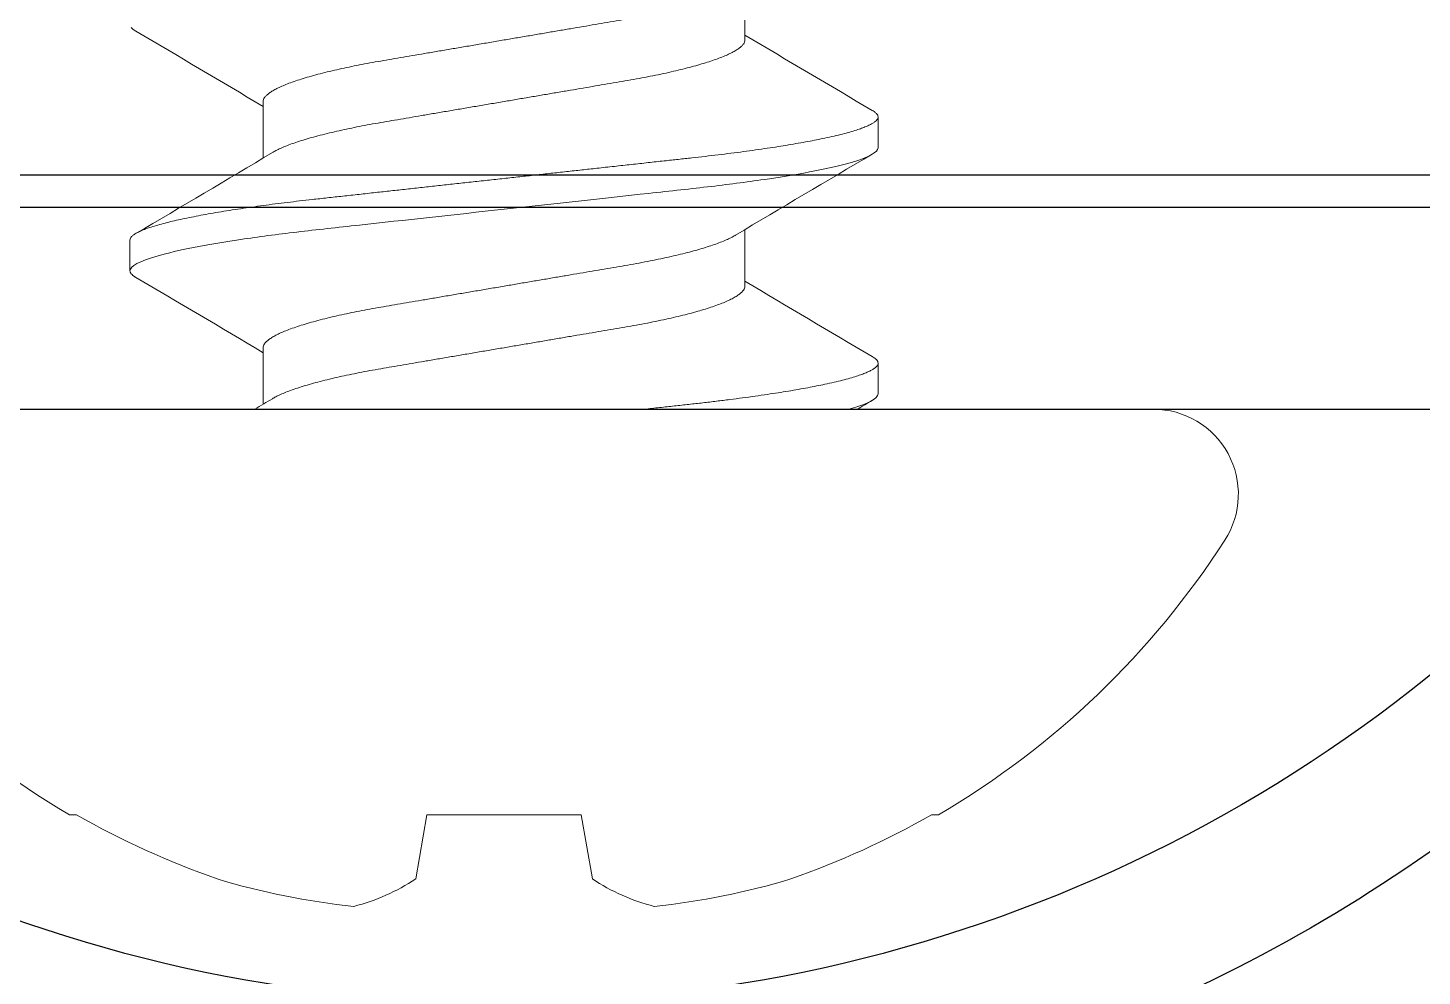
# Model space of a CAD drawing. Extents: x -82 to 113, y -82 to 93.
# Drawn here: x 28.861 to 29.215, y 78.3293 to 78.57 of the extents above; entities that cross this region are included whole.
import ezdxf

# ---------------------------------------------------------------- set-up
doc = ezdxf.new("R2010")
doc.units = 0
doc.header["$MEASUREMENT"] = 0
doc.layers.get('0').update_dxf_attribs({"linetype": 'CONTINUOUS'})
for name, color, linetype in [('Ballons', 7, 'CONTINUOUS'), ('INERTIA', 7, 'CONTINUOUS'), ('SEAL', 7, 'CONTINUOUS')]:
    doc.layers.add(name, color=color, linetype=linetype)

# ---------------------------------------------------------------- blocks, each defined once
blk = doc.blocks.new('dghdg')
at = {"layer": 'SEAL'}
for p, q in [((514.5117637570795, 44.03040839397193), (515.597763437764, 44.0873232255387)), ((514.5448026627644, 44.02390588523193), (515.5765362073635, 44.0779767491162)), ((515.3628599234559, 44.01550818547605), (514.7638401937845, 43.98411489169725))]:
    blk.add_line(p, q, dxfattribs=at)
for radius, start, end in [(0.3737599999999999, 275.0056779999993, 326.3639679999998), (0.3737599999999999, 219.6360319999998, 270.9941719999996), (0.4095999999999999, 235.0057410000007, 250.9941869999996)]:
    blk.add_arc((515.0516768839896, 44.22253919634412), radius, start, end, dxfattribs=at)
blk = doc.blocks.new('20350')
at = {"color": 7, "linetype": 'Continuous', "lineweight": 15}
for p, q in [((0, 0.1649144507347131), (0, -0.1649144507347131)), ((-0.1029741353624232, 0.1103229403909864), (-0.1029741353624232, 0.108572945403651)), ((0.04296247213999038, 0.09498612248854954), (0.03515111398568393, 0.09498612248854954)), ((0.01562271745426358, 0.06116194931600205), (0.00126716638217772, 0.06116194931600205)), ((0.07811359070829127, 0.06116194931600205), (0.06375806254925465, 0.06116194931600205)), ((-0.1192068668893853, 0.02243435843446662), (-0.1029741353624232, 0.01957208989567505)), ((-0.1029741353624232, 0.01957208989567505), (-0.1029741353624232, -0.01957208989567505)), ((-0.1029741353624232, -0.01957208989567505), (-0.1192068668893853, -0.02243435843449504)), ((0.03124543490853426, -0.06116194931603047), (0.04560098368931165, -0.06116194931603047)), ((0.09373630701690416, -0.06116194931603047), (0.1080918305933309, -0.06116194931603047)), ((0.003905679363569448, -0.09498612248857796), (0.01171703837711391, -0.09498612248857796)), ((0.06639655118552668, -0.09498612248857796), (0.07420790933983312, -0.09498612248857796)), ((-0.1029741353624232, -0.108572945403651), (-0.1029741353624232, -0.1103229403909864))]:
    blk.add_line(p, q, dxfattribs=at)
at = {"color": 7, "linetype": 'Continuous', "lineweight": 15, "flags": 128}
blk.add_lwpolyline([(0.0959742983732852, 0.09349252128207297), (0.09605722530018568, 0.09364356413745156), (0.09647037516878498, 0.09423704891030127), (0.09687275590175659, 0.0946561836687323)], dxfattribs=at)
at = {"color": 7, "linetype": 'Continuous', "lineweight": 15}
for centre, radius, start, end in [((0.08483164813070232, -1.4210854715202e-14), 0.217812220708524, 122.8269558701224, 149.5687030616738), ((0.08748477403500488, 0.0004772570023732214), 0.2189960618170524, 150.422754590023, 160.7023379561399), ((-3.697133417119169, 2.27797100217866), 4.323123020782271, 329.1508481980547, 329.6488847840747), ((3.598199268771445, 2.173652054559753), 4.117628459747611, 210.3433357946188, 210.904505777106), ((-3.548293898522452, 2.226907618753032), 4.222806693930844, 329.1448933777582, 329.6547560489623), ((0.05547137360247234, 0.01962186920759734), 0.1826081637030008, 163.0528678032256, 174.178453882642), ((1.96649485032988, 1.23800230215214), 2.29064905161753, 210.853191852529, 210.9833209132577), ((-0.07702866974011613, 0.05060573037998495), 0.05072106843023847, 194.2228239233467, 213.7394783919534), ((-0.07702866974011613, -0.05060573037998495), 0.05072106843023891, 146.2605216080497, 165.7771760766533), ((0.05547137360247234, -0.01962186920759734), 0.1826081637029962, 185.8215461173621, 196.9471321967786), ((-3.427239083215092, -2.137186671044603), 4.046044228059475, 30.33836058820681, 30.9094731749542), ((3.617114370482689, -2.202930003322237), 4.175708339202041, 149.1420537306417, 149.6576676404645), ((3.719444288563814, -2.226493414660538), 4.221993761245664, 149.1448503211666, 149.654811133942), ((0.08748477403501198, -0.0004772570024016431), 0.2189960618170568, 199.2976620438601, 209.577245409977), ((-5.471098134690408, -3.303229234195001), 6.345056060521792, 30.38858890515908, 30.42866092033207), ((0.08483164813070232, -1.4210854715202e-14), 0.2178122207085241, 210.4312969383269, 237.173044129878), ((-0.02155830705298456, -0.1649144507347131), 0.02155830705297968, 237.173044129878, 0)]:
    blk.add_arc(centre, radius, start, end, dxfattribs=at)
for points, knots in [([(0.03348364164762074, 0.0934929062213854), (0.03351124422590601, 0.0935439432763161), (0.03367890007331198, 0.09385393825591848), (0.03397921175483276, 0.09425518299183011), (0.03438189138842773, 0.09468350051714935), (0.034773088936916, 0.09493813506544768), (0.03502554528918012, 0.0949701824914797), (0.03515111398568393, 0.09498612248854954)], [0, 0, 0, 0, 0.0475846241560833, 0.2890251919446797, 0.5283640768646897, 0.765414070343236, 1, 1, 1, 1]), ([(0.03515111469690879, 0.09498612326986233), (0.03627858722694555, 0.09498612326986233), (0.03759283562255433, 0.09267437801342737), (0.04034627604607266, 0.08304538022848362), (0.04177778848397651, 0.07573814259997391), (0.04376141905704856, 0.0624180958677556), (0.04439558191736381, 0.0576014011779904), (0.04558040614048053, 0.04755533178227722), (0.04613169642965431, 0.04233627950209495), (0.04798730780126448, 0.02541310379309891), (0.04937846748739361, 0.01272572745556033), (0.05216919720586333, -0.01272572757686419), (0.05356035689142402, -0.02541310390923002), (0.0554159682616131, -0.04233627960535102), (0.05596725855023976, -0.04755533188067318), (0.05715208277440809, -0.05760140127112834), (0.05778624563517099, -0.06241809595717029), (0.05976987620925911, -0.07573814267509249), (0.0612013886473548, -0.08304538028967556), (0.0639548290701697, -0.09267437804400913), (0.06526907746262367, -0.09498612328401634), (0.0663965499937973, -0.09498612326986233)], [0, 0, 0, 0, 0.125, 0.125, 0.25, 0.25, 0.3124999999999999, 0.3124999999999999, 0.3749999999999999, 0.3749999999999999, 0.4999999999999998, 0.4999999999999998, 0.6249999999999998, 0.6249999999999998, 0.6874999999999998, 0.6874999999999998, 0.7499999999999998, 0.7499999999999998, 0.8749999999999999, 0.8749999999999999, 1, 1, 1, 1]), ([(0.04296247213999038, 0.09498612248854954), (0.0431059045088702, 0.0949656194859898), (0.04339446911068734, 0.0949243704930467), (0.04384363477240072, 0.09458826219146488), (0.04430674869860951, 0.0940441812868329), (0.04478358594451493, 0.09326757384464202), (0.04526952918391203, 0.09226673745909864), (0.04576288837228049, 0.09104344426127398), (0.04626186585500136, 0.08960292035435202), (0.04676771333488006, 0.08793957945975706), (0.04726036287981827, 0.08612431664597864), (0.04773766979292304, 0.08418789002034544), (0.04819795545426331, 0.0821596378378473), (0.04865814734603191, 0.07997105571833174), (0.04911691697330411, 0.07762878713494104), (0.04957293039179689, 0.07514039863026767), (0.05002487487541174, 0.07251418046284641), (0.05047148443002669, 0.0697591810054945), (0.05090433433747421, 0.06693218525448685), (0.0513226320574276, 0.0640498388066959), (0.05172581515626717, 0.06112781197414563), (0.0521202520171471, 0.05812555450440016), (0.05250510311671519, 0.05505245058056119), (0.05287974660928541, 0.05191794654722059), (0.0532652708256407, 0.04853775229717883), (0.05366367680626638, 0.04487842787894181), (0.05409993933987067, 0.0409070629251147), (0.05454966012163709, 0.0368036395938276), (0.05499639964880032, 0.03272989789824976), (0.0554372771106344, 0.02870893756708881), (0.05587014815465352, 0.02476121798780184), (0.05631064350220072, 0.02074388821945661), (0.05675761172586391, 0.01666750128525507), (0.05720984214265457, 0.01254318372347996), (0.05766605303219308, 0.008382504672923119), (0.05812495405032081, 0.004197394488940631), (0.05857757088344329, 6.951449653058717e-05), (0.05902258007144212, -0.003988985028357206), (0.05945881275338394, -0.00796743484609408), (0.05989274875666695, -0.01192489602210856), (0.06032324683933155, -0.01585110140543122), (0.06074923581095959, -0.01973607890612072), (0.06119444448520994, -0.02379635988496887), (0.06165657752548981, -0.0280110609198374), (0.06213281082843025, -0.03235437541762565), (0.06259696784005797, -0.0365870080489259), (0.06303160790717044, -0.04055262969716011), (0.06343812597950205, -0.04425447210208233), (0.06381520649202344, -0.04771378306209328), (0.06419418511404018, -0.05109198637633483), (0.06458611842061401, -0.05440409987677697), (0.06498907627188544, -0.0576504584770845), (0.06540289039425318, -0.06081999786151471), (0.06582646200812547, -0.06390176613122378), (0.06625160559723753, -0.06683516006519596), (0.06667686074770529, -0.06961646055209769), (0.06710085601578442, -0.07224335982930086), (0.06752978632355422, -0.07475477446597267), (0.0679625464675766, -0.07714290968574744), (0.06839805095700768, -0.07940050443052371), (0.0688611596936397, -0.08164717415836265), (0.06935075087238118, -0.08384530780934085), (0.06986507096510053, -0.08595318658585427), (0.07037623383989455, -0.08784713053172766), (0.07086444168412953, -0.08946257454529416), (0.07132864856654209, -0.09082247286066547), (0.07176827915269257, -0.09195084095010486), (0.07220014408458297, -0.09289992478507259), (0.07262314282780125, -0.0936703873855862), (0.0730363464438426, -0.0942639096476654), (0.07343858774485312, -0.0946830499708966), (0.07382993125500548, -0.09493143197853726), (0.07422554333501807, -0.09501689822046444), (0.07463988944462585, -0.09491610586563581), (0.07508926085532153, -0.09458572704623691), (0.07550157722347706, -0.0941194030886976), (0.07576787118392048, -0.09366597114113517), (0.0758762271696014, -0.09348146802459212)], [0, 0, 0, 0, 0.014250970515747, 0.02867083395829379, 0.0432455605860073, 0.05796005893942949, 0.07279824684337434, 0.08747549510192645, 0.1022388462348922, 0.1170708258497321, 0.1319534697001402, 0.145269668055388, 0.1585983792483641, 0.1719262706320481, 0.1852400672113434, 0.1985265011892458, 0.2117725200351898, 0.2249653172110372, 0.2380924041017369, 0.2504952479479031, 0.2628177770988586, 0.2750503741180407, 0.2871838906862724, 0.2992096422145172, 0.3111194732856448, 0.3250776016755931, 0.3391848918256014, 0.3534464293173124, 0.3678482881552377, 0.3808137721901372, 0.3938680654562873, 0.4069994775579623, 0.420195861085478, 0.4334447056594952, 0.4467331701988932, 0.460048184636947, 0.4733765148436073, 0.486042770305756, 0.4986975958655294, 0.5113296274668587, 0.5239276225549957, 0.5364805188953313, 0.5489775220637735, 0.5636196884293365, 0.5781530385395015, 0.5925617670845537, 0.6068309580629061, 0.6194421771415499, 0.6319222035220327, 0.6444181475558085, 0.6570447339619278, 0.6697925526217183, 0.6826516389892241, 0.6956113718396963, 0.7086606194794061, 0.7211337684189874, 0.7336668203797982, 0.7462490736195756, 0.7588695665990571, 0.7715171074626775, 0.7841803922080459, 0.7991092243915966, 0.8140253399894419, 0.8289101170922928, 0.8437451873361655, 0.8569343534214754, 0.8700570508208987, 0.8831011953904024, 0.8960551499038453, 0.9089077883245548, 0.9216485475766875, 0.9342674626675527, 0.9467552072089107, 0.9610061777246577, 0.9754260411672045, 0.9900007663443864, 1, 1, 1, 1]), ([(0.01562271745426358, 0.06116194931600205), (0.01578306782545269, 0.06114547370223988), (0.01610592531135069, 0.06111230087456931), (0.01661026836018209, 0.06084193052943476), (0.0171316187713515, 0.06040386041642876), (0.01766948318693551, 0.05977828238506788), (0.01822143847567759, 0.05896729622627106), (0.01878532630726681, 0.05796913700540074), (0.01935868306105704, 0.05678528193386967), (0.01994817309758901, 0.05539684792354649), (0.0205512801593386, 0.05379868599219151), (0.02116507454773142, 0.05198809572637231), (0.0217771301226577, 0.04999902457920768), (0.02238428528885805, 0.04784272313729332), (0.02298345683337999, 0.04553206523131337), (0.02356292344635591, 0.04311795289920894), (0.02412050466050175, 0.04062246513423418), (0.02465470710120599, 0.03806667749911696), (0.02517183763100661, 0.03542549674419604), (0.02567206235111996, 0.03271300818416023), (0.0261505350387381, 0.02992363126138287), (0.02663968008695861, 0.02704568356990933), (0.02714790218193031, 0.02406269301364716), (0.0276819136896691, 0.02092634012196015), (0.0282409845335394, 0.01764338143932775), (0.02882334893973848, 0.01422346571426658), (0.02941792111050034, 0.01073191375574822), (0.03002182065824144, 0.007185550934977414), (0.03063203534453862, 0.003602127131827615), (0.03123614486057136, 5.455228422590608e-05), (0.03183100072110534, -0.003438666439862459), (0.03241379402116706, -0.006861074298214476), (0.03299109010234247, -0.010251196277963), (0.03356024881851027, -0.01359353208458458), (0.03411875779506346, -0.01687329966010509), (0.0346642425910062, -0.02007666762197857), (0.03519459162649952, -0.02319090960783399), (0.03571566463908482, -0.02625148694311008), (0.03622624658726892, -0.02924746765101816), (0.03672583682403285, -0.03219010622233043), (0.03724651541714508, -0.03504483203194297), (0.03778616132308343, -0.03782134569472362), (0.03834458084636339, -0.04050566797810973), (0.03891034209249966, -0.0430418009730289), (0.03948040878695736, -0.04542083884369674), (0.0400517327920511, -0.04763608150862808), (0.04063058612979376, -0.04971183786547329), (0.04121428764481294, -0.05163662612868336), (0.04180011461670574, -0.05340089907413414), (0.04238522344272155, -0.05499427678564928), (0.04296713199438074, -0.05641662716716667), (0.04355108995551404, -0.0576565861647822), (0.04395806944145875, -0.05844794539233078), (0.0441699622598577, -0.05877067019464732), (0.04418680829501653, -0.05879632766335874)], [0, 0, 0, 0, 0.01842478024955827, 0.03709737735799594, 0.05599457275137289, 0.07509112681264532, 0.09435996027882257, 0.1137723075818015, 0.1332980220092058, 0.1529057719017062, 0.1734999130193766, 0.1941112290590353, 0.21470194082278, 0.235234522795083, 0.2556721062229528, 0.275978878918167, 0.2952092336837578, 0.3142607180579041, 0.3331066528449961, 0.3517222808543716, 0.3701001172728254, 0.3885858868828116, 0.4073141437635868, 0.4262611805346554, 0.4463168213122248, 0.4665526809656996, 0.4869351619209591, 0.5074290699810341, 0.5279979820753224, 0.5486046121800853, 0.568275357981619, 0.5879132867256204, 0.6074859374523153, 0.6269615102513694, 0.6463092020188251, 0.6654994809966064, 0.6845043711817407, 0.703297638766076, 0.7227321948865051, 0.7419702268001197, 0.7614293989093733, 0.7811450107843247, 0.801088890909418, 0.8212304930973919, 0.8406113535102653, 0.8601128836650169, 0.8797040010649417, 0.8993527071163561, 0.9190264286610461, 0.9386923305914767, 0.9583176413698784, 0.9778700307042908, 0.998240609363093, 1, 1, 1, 1]), ([(0.07811359070829127, 0.06116194931600205), (0.07827394042342917, 0.06114547369934087), (0.07859679661392249, 0.06111230086314379), (0.07910114274748281, 0.06084193052167564), (0.07962249634817908, 0.06040386052860924), (0.08016035140136779, 0.05977828220299841), (0.08071231417426361, 0.05896729632480913), (0.0812762015251991, 0.05796913722575425), (0.08184954569065894, 0.05678528134164651), (0.08243905345140945, 0.05539684868442407), (0.08304214186711079, 0.05379868516131125), (0.08365595289458128, 0.05198809633138524), (0.08426800097506515, 0.0499990244061479), (0.08487515629413167, 0.04784272292225467), (0.08547433464270426, 0.0455320659587386), (0.0860537874200844, 0.04311795212818481), (0.08661137687639098, 0.04062246560367555), (0.08714557286538138, 0.03806667709572764), (0.0876627077639398, 0.03542549678455487), (0.08816293485265447, 0.03271300833283419), (0.08864140738732829, 0.02992363129835951), (0.08913055082322785, 0.02704568326647916), (0.0896387796901692, 0.02406269390671412), (0.09017277859280881, 0.020926339397775), (0.09073185219584445, 0.01764338133129684), (0.09131421884939783, 0.01422346572967115), (0.09190879277674213, 0.01073191367835591), (0.09251269674142293, 0.007185551475245688), (0.0931229054657905, 0.003602126666393701), (0.09372702088615625, 5.455333815973518e-05), (0.09432185951421701, -0.003438668435777004), (0.09490467530054048, -0.006861072244348065), (0.0954819518329586, -0.01025119799852803), (0.09605112644768354, -0.01359353118006368), (0.09660963151124236, -0.01687329965066908), (0.09715511632170148, -0.02007666727216417), (0.0976854557065181, -0.02319091054964417), (0.09820654030647091, -0.02625148601894978), (0.098717112160287, -0.02924746812495016), (0.0992167041964862, -0.03219010633476671), (0.09973738571319757, -0.03504483187715834), (0.1002770316002852, -0.03782134554201377), (0.1008354481448492, -0.04050566800147237), (0.1014012077306816, -0.04304180102279531), (0.1019712707910543, -0.04542083954108023), (0.1025426111831891, -0.04763608058406987), (0.1031214562299283, -0.04971183789204758), (0.1037051476764148, -0.05163662692008586), (0.1042909965318231, -0.05340089820931837), (0.1048760812288236, -0.05499427673773027), (0.1054580109682988, -0.05641662986054996), (0.1060419344028034, -0.05765657451213713), (0.1064488072091336, -0.05844764127506608), (0.1066604944718463, -0.05877015298189292), (0.1066771694422712, -0.05879555778473389)], [0, 0, 0, 0, 0.0184251027647553, 0.03709802965821295, 0.05599555782129078, 0.07509244304691344, 0.09436161793105752, 0.1137743049857689, 0.1333003568678265, 0.1529084574638926, 0.1735029536440188, 0.1941146380470033, 0.2147057091434123, 0.2352386515920642, 0.2556765959629897, 0.275983718842888, 0.2952144133002441, 0.3142662301070419, 0.3331124977580509, 0.3517284545405079, 0.3701066136059323, 0.3885927077577974, 0.4073212954122544, 0.4262686587644501, 0.4463246516450415, 0.4665608686608161, 0.4869437095810388, 0.5074379795839566, 0.5280072506324145, 0.5486142425135375, 0.5682853271586029, 0.5879236093151402, 0.6074965972229477, 0.6269725183244194, 0.6463205497659256, 0.6655111635846552, 0.6845163833624535, 0.7033099848632465, 0.7227448783065449, 0.7419832479689876, 0.7614427636524479, 0.7811587216607688, 0.8011029498885224, 0.8212449036117626, 0.8406261042810055, 0.8601279853427309, 0.8797194423879138, 0.8993684890722423, 0.919042564686904, 0.9387088032123949, 0.9583344628551496, 0.9778871911706069, 0.9982581359476765, 1, 1, 1, 1]), ([(0.002681804906586649, 0.05879223997443717), (0.002841686615752792, 0.0585185586197241), (0.003190203794630975, 0.05792197597027382), (0.003736092667352864, 0.05678219950361552), (0.004325420091298326, 0.05539772174090274), (0.004928574213622028, 0.05379844686983404), (0.005542354178352582, 0.05198815974033266), (0.006154412853476288, 0.0499990074609542), (0.006761566621250381, 0.04784272760393549), (0.007360740663571619, 0.04553206415725697), (0.007940205441371972, 0.04311795309759248), (0.008497788183859711, 0.04062246514855872), (0.009031989636000048, 0.0380666775193248), (0.009549119273330575, 0.03542549664827277), (0.01004934513719036, 0.03271300824108891), (0.01052781748810361, 0.02992363124810993), (0.01101696277541464, 0.02704568359085613), (0.01152518425453763, 0.024062692888279), (0.01205919809541456, 0.02092634034313789), (0.01261826689159307, 0.01764338141349242), (0.01320063029334051, 0.01422346564631027), (0.01379520181205862, 0.01073191351265734), (0.01439910505682462, 0.007185551180540983), (0.01500931907833092, 0.0036021272047293), (0.01561342758945727, 5.455231512030423e-05), (0.01620828151592946, -0.003438666672181512), (0.01679107669158242, -0.006861074276471868), (0.017368373896268, -0.0102511961961369), (0.01793753302588641, -0.01359353194273183), (0.01849603928283727, -0.01687329994352638), (0.01904152779118817, -0.020076667221403), (0.01957187137232808, -0.02319091007423424), (0.02009294914861215, -0.02625148671326372), (0.02060353101377643, -0.02924746746141693), (0.02110311669275688, -0.03219010661378263), (0.02162380015834486, -0.03504483179737861), (0.02216344461508157, -0.0378213457695864), (0.02272186503739704, -0.04050566772870923), (0.02328762406406071, -0.04304180125355117), (0.02385768546918143, -0.04542083814378373), (0.02442901923031116, -0.04763608557526311), (0.02500786551338763, -0.04971182087366799), (0.02559157214287211, -0.05163669052284092), (0.02617738565714234, -0.05340065834796803), (0.02676254314927462, -0.05499517405515064), (0.02734427115029803, -0.05641329162422437), (0.02792892287676096, -0.05766920224989747), (0.02851343932233164, -0.05874931020279917), (0.02909454984481386, -0.05964087690846043), (0.02966064982443584, -0.060328715603859), (0.03020893872455588, -0.06081030869277981), (0.03073874485009043, -0.06110740987456609), (0.03107732412514963, -0.06114385409573231), (0.03124543490853426, -0.06116194931603047)], [0, 0, 0, 0, 0.01654962595309589, 0.03607560226199732, 0.05568361567491493, 0.0762780335451857, 0.09688962494247091, 0.1174806123305439, 0.1380134696885864, 0.1584513282953225, 0.1787583728204174, 0.1979889860255289, 0.217040725410464, 0.2358869124620442, 0.2545027906345552, 0.2728808735390125, 0.2913668910826167, 0.3100953991492816, 0.3290426910503652, 0.3490985997868138, 0.369334729798706, 0.3897174841265302, 0.4102116691991012, 0.4307808571663935, 0.4513877625663882, 0.471058771110906, 0.4906969643218007, 0.5102698786332427, 0.5297457126412877, 0.5490936628517414, 0.5682842002468709, 0.5872893432966139, 0.6060828649267833, 0.6255176817060821, 0.6447559697435683, 0.6642154047848093, 0.6839312810881878, 0.7038754287032726, 0.7240172989562007, 0.7433984171993349, 0.7629002131772311, 0.7824915911846271, 0.8021405607671187, 0.8218145461783971, 0.8414807118705383, 0.8611062880243924, 0.8806589353113476, 0.9010297893045832, 0.9212508932164807, 0.9412888246863016, 0.9611121013544733, 0.9806914492792234, 1, 1, 1, 1]), ([(0.06517281076992276, 0.05879199709606553), (0.065332647376664, 0.05851839271311121), (0.06568111945192356, 0.05792188676205967), (0.0662269606128092, 0.05678219757665204), (0.0668162905710048, 0.0553977222579789), (0.0674194469662055, 0.05379844685874957), (0.06803322518278065, 0.05198815980189408), (0.06864528181703378, 0.04999900736932261), (0.06925243535398096, 0.04784272750778484), (0.06985161227762404, 0.0455320644025079), (0.07043107254209957, 0.04311795277938302), (0.0709886602992853, 0.04062246549592885), (0.07152285621157262, 0.03806667707088707), (0.07203999303703768, 0.03542549716895849), (0.0725402124579162, 0.03271300794638421), (0.07301868667348543, 0.02992363131438935), (0.07350783077138345, 0.02704568339434843), (0.07401605526420951, 0.02406269293940966), (0.0745500718996226, 0.02092634083716405), (0.07510913275959297, 0.01764338061546766), (0.07569150525473844, 0.01422346641207639), (0.07628606853430142, 0.01073191262467788), (0.07688998244103828, 0.007185552062892953), (0.0775001888950726, 0.003602126624215884), (0.07810430357726972, 5.455316899372065e-05), (0.07869914714182613, -0.003438667253547578), (0.0792819437886294, -0.00686107428880689), (0.07985923841469145, -0.01025119699677646), (0.08042841315405269, -0.01359353022023413), (0.0809868999488117, -0.01687330156558176), (0.08153240394597816, -0.02007666619282134), (0.08206273834228739, -0.02319091071468904), (0.08258382429018951, -0.02625148597336135), (0.0830943957731165, -0.02924746813677359), (0.08359398790925354, -0.03219010633311825), (0.08411466939810452, -0.03504483187175822), (0.08465431529589296, -0.0378213455657459), (0.08521273182579137, -0.04050566791057975), (0.08577849145935801, -0.04304180136030311), (0.0863485543491791, -0.04542083833150912), (0.08691989537685174, -0.04763608514416262), (0.08749873803511576, -0.04971182076725711), (0.08808243834695162, -0.05163669078071109), (0.08866825373966947, -0.05340065830041851), (0.08925340983557817, -0.05499517417506183), (0.08983514159534423, -0.05641329152705055), (0.09041979314388016, -0.05766920218634652), (0.09100430641618118, -0.05874931026538377), (0.09158541648906748, -0.05964087695728892), (0.09215152136297888, -0.0603287155208676), (0.09269980463763972, -0.06081030875331805), (0.09322961504927463, -0.06110740986459007), (0.09356819560016305, -0.06114385409240697), (0.09373630701690416, -0.06116194931603047)], [0, 0, 0, 0, 0.01654503375267879, 0.03607110013425114, 0.05567920668769266, 0.07627372231045497, 0.09688540883261038, 0.117476490710316, 0.1380094439098288, 0.1584473989818752, 0.1787545367125832, 0.1979852412389551, 0.2170370680211101, 0.2358833455398526, 0.2544993081667244, 0.2728774768547849, 0.2913635806858, 0.3100921781463742, 0.3290395594977917, 0.349095558759266, 0.369331786370539, 0.3897146337153684, 0.410208918739855, 0.4307782005581952, 0.4513852032289513, 0.4710562981736163, 0.4906945819695787, 0.5102675887154942, 0.5297435200143801, 0.5490915531796762, 0.5682821853245495, 0.5872874150533072, 0.6060810263942581, 0.625515930013489, 0.6447543097489664, 0.6642138356212512, 0.6839298039526676, 0.7038740426230367, 0.7240160068924197, 0.7433972177094822, 0.7628991089822142, 0.7824905762853049, 0.8021396332576948, 0.8218137105014763, 0.8414799679896204, 0.8611056379081913, 0.8806583764612784, 0.9010293234182852, 0.9212505217164777, 0.9412885487742138, 0.9611119159571702, 0.9806913572393035, 1, 1, 1, 1]), ([(0, -0.03561979593321496), (0.0001425907318477471, -0.03692039791671675), (0.0004263744194261676, -0.03950885245471625), (0.0008397510270583552, -0.0432762649702596), (0.001240011842227773, -0.04693633200913894), (0.001634941461503558, -0.05050195731156748), (0.002042617259533586, -0.05396981920695509), (0.002459434095342772, -0.05734701587327606), (0.002885529318362501, -0.06062354759994548), (0.003322040596302145, -0.06380739217441089), (0.003756135379077818, -0.0668050831719853), (0.004185986881381609, -0.06961645945712291), (0.004609986343183436, -0.07224335998539289), (0.005038911333627993, -0.0747547746520496), (0.005471680136011514, -0.07714290942455193), (0.005907179111929395, -0.07940050450410752), (0.006370287615922621, -0.08164717417862732), (0.006859878282000409, -0.08384530785222921), (0.007374200750518867, -0.08595318651491368), (0.007885361457255158, -0.08784713055332816), (0.008373568820374544, -0.08946257456530304), (0.008837776325314906, -0.09082247286998779), (0.009277408311085367, -0.09195084094777428), (0.009709273899552784, -0.09289992479010323), (0.01013227545789164, -0.09367038734571054), (0.01054547403690265, -0.09426390968225462), (0.01094771904251957, -0.09468304994821608), (0.01133905952438852, -0.09493143200519683), (0.0117346732971555, -0.0950168981367625), (0.01214901514700273, -0.09491610622062296), (0.01259838841976091, -0.09458572566718715), (0.01301069460882331, -0.09411942308348387), (0.01327697264364502, -0.09366601244177275), (0.01338531381773578, -0.09348153218114419)], [0, 0, 0, 0, 0.03266789844354429, 0.06501556282942099, 0.0970161829400548, 0.1289107211170712, 0.1611508879824896, 0.1931358988986047, 0.225411660833162, 0.2579499847532877, 0.2907211542384135, 0.3210877317227821, 0.3516001480990116, 0.3822323453795755, 0.4129576439599369, 0.4437487868790276, 0.4745782601119224, 0.5109233361145596, 0.5472374538365665, 0.5834752743301072, 0.6195920811784233, 0.6517018433421997, 0.6836497842373028, 0.7154064838683905, 0.7469436107566314, 0.7782340752640926, 0.8092521663479811, 0.8399736192766857, 0.8703757310344469, 0.9050705132495149, 0.9401764772806905, 0.9756594617585836, 1, 1, 1, 1])]:
    blk.add_open_spline(points, degree=3, knots=knots, dxfattribs=at)
blk.add_open_spline([(-1.13686837721616e-13, -0.08755183892670004), (0.001408094605096721, -0.09257159258753234), (0.002754411962975212, -0.0949861232692939), (0.003905679410344476, -0.09498612326986233)], degree=3, dxfattribs=at)

msp = doc.modelspace()

# ---------------------------------------------------------------- block references
at = {"layer": 'Ballons', "rotation": 89.99999999999999}
msp.add_blockref('20350', (28.98186628414152, 78.4731883439054), dxfattribs=at)
at = {"layer": 'INERTIA', "color": 7, "xscale": -1, "rotation": 2.999999999999989}
msp.add_blockref('dghdg', (545.6421121336948, 61.49000996884961), dxfattribs=at)

doc.saveas('drawing.dxf')
